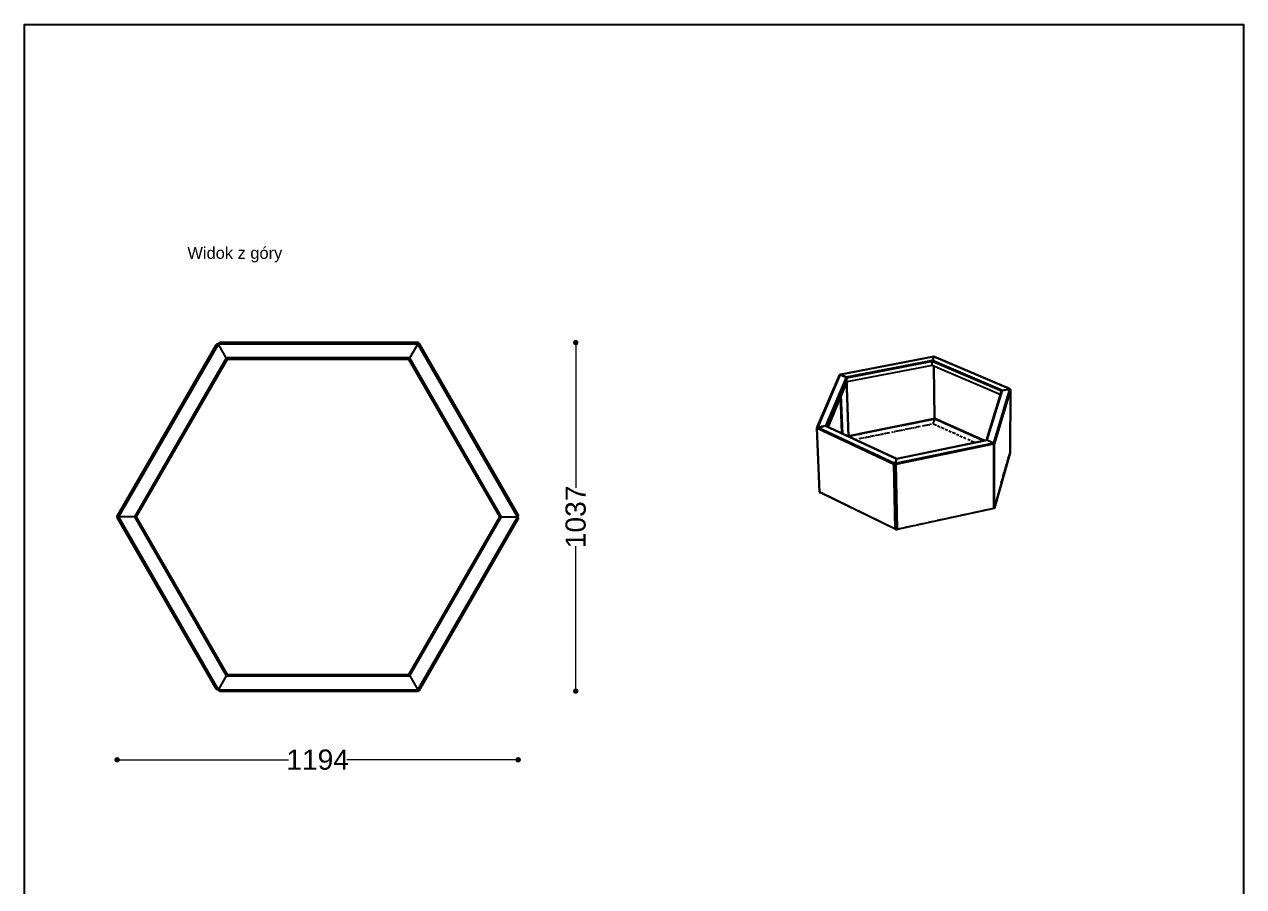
# Model space of a CAD drawing. Header units: millimetres. Extents: x 10366 to 13995, y 24552 to 29685.
# Drawn here: x 10366 to 13995, y 27119 to 29685 of the extents above; entities that cross this region are included whole.
import ezdxf

# ---------------------------------------------------------------- set-up
doc = ezdxf.new("R2010")
doc.units = ezdxf.units.MM
doc.header["$LTSCALE"] = 3
doc.layers.add('Default', color=7, linetype='Continuous')
doc.styles.get("Standard").update_dxf_attribs({"font": 'arial.ttf'})
doc.dimstyles.new('MATEUSZ', dxfattribs={"dimtxt": 35, "dimasz": 16, "dimexe": 0.18, "dimexo": 0.0625, "dimgap": 0.09, "dimtad": 0, "dimdec": 0, "dimdsep": 46, "dimtxsty": 'Standard', "dimblk": 'DOT', "dimcen": 0.09, "dimse1": 1, "dimse2": 1, "dimadec": 0, "dimazin": 0, "dimtfac": 1, "dimtdec": 0, "dimtofl": 0, "dimtmove": 0, "dimatfit": 3, "dimfxl": 1, "dimtolj": 1, "dimtzin": 0, "dimlwd": 9, "dimlwe": 9, "dimarcsym": 0})

# ---------------------------------------------------------------- blocks, each defined once
blk = doc.blocks.new('_Dot')
at = {"color": 0, "linetype": 'ByBlock', "lineweight": -2}
blk.add_line((-0.5, 0), (-1, 0), dxfattribs=at)
at = {"color": 0, "linetype": 'ByBlock', "const_width": 0.5}
blk.add_lwpolyline([(-0.25, 0, 1), (0.25, 0, 1)], format="xyb", close=True, dxfattribs=at)
blk = doc.blocks.new('*D24')
at = {"color": 0, "lineweight": 9, "transparency": 16777216}
for p, q in [((10658.2, 27496), (11152.3, 27496)), ((11819.9, 27496), (11325.8, 27496))]:
    blk.add_line(p, q, dxfattribs=at)
at = {"layer": 'Defpoints', "color": 0, "transparency": 16777216}
for p in [(10642.2, 28218.8), (11835.9, 28223.5), (11835.9, 27496)]:
    blk.add_point(p, dxfattribs=at)
at = {"color": 0, "lineweight": 9, "transparency": 16777216, "xscale": 16, "yscale": 16, "zscale": 16, "rotation": 180}
blk.add_blockref('_Dot', (10642.2, 27496), dxfattribs=at)
at = {"color": 0, "lineweight": 9, "transparency": 16777216, "xscale": 16, "yscale": 16, "zscale": 16}
blk.add_blockref('_Dot', (11835.9, 27496), dxfattribs=at)
at = {"color": 0, "transparency": 16777216, "insert": (11239, 27496), "char_height": 60, "attachment_point": 5}
blk.add_mtext('\\A1;1194', dxfattribs=at)
blk = doc.blocks.new('*D25')
at = {"color": 0, "lineweight": 9, "transparency": 16777216}
for p, q in [((12007.2, 28721.5), (12007.2, 28305.8)), ((12007.2, 27716.4), (12007.2, 28132.1))]:
    blk.add_line(p, q, dxfattribs=at)
at = {"layer": 'Defpoints', "color": 0, "transparency": 16777216}
for p in [(11537.2, 28737.5), (11538.4, 27700.4), (12007.2, 27700.4)]:
    blk.add_point(p, dxfattribs=at)
at = {"color": 0, "lineweight": 9, "transparency": 16777216, "xscale": 16, "yscale": 16, "zscale": 16}
for p, rotation in [((12007.2, 28737.5), 90), ((12007.2, 27700.4), 270)]:
    blk.add_blockref('_Dot', p, dxfattribs=dict(at, rotation=rotation))
at = {"color": 0, "transparency": 16777216, "insert": (12007.2, 28218.9), "char_height": 60, "attachment_point": 5, "rotation": 90}
blk.add_mtext('\\A1;1037', dxfattribs=at)

msp = doc.modelspace()

# ---------------------------------------------------------------- linework, layer by layer
msp.add_lwpolyline([(10366.2, 24552.5), (10366.2, 29684.6), (13995, 29684.6), (13995, 24552.5)], close=True)
at = {"layer": 'Default'}
for p, q in [((10642.7, 28220.9), (10937, 28730.7)), ((10937, 28730.7), (10642.9, 28221.2)), ((10943.2, 28732.3), (10646.7, 28218.8)), ((11537.2, 28733), (10944.2, 28733)), ((10967.2, 28691.9), (10944.8, 28730.8)), ((10967.2, 28692), (10944.8, 28730.7)), ((10948.7, 28737.5), (11537.2, 28737.5)), ((11537.2, 28737.5), (10948.7, 28737.5)), ((11513.5, 28692), (11537.2, 28733)), ((11513.5, 28692), (11537.2, 28733)), ((11833.6, 28219.4), (11537.2, 28733)), ((11541, 28735.3), (11835.3, 28225.6)), ((11835.3, 28225.6), (11541.1, 28735.1)), ((10967.2, 28691.9), (10694, 28218.8)), ((10969.8, 28687.4), (10699.2, 28218.8)), ((11513.5, 28692), (10967.2, 28692)), ((11510.9, 28687.5), (10969.8, 28687.5)), ((11781.4, 28218.8), (11510.9, 28687.5)), ((11786.6, 28218.8), (11513.5, 28692)), ((10937, 27706.9), (10642.8, 28216.6)), ((10642.8, 28216.6), (10937, 27706.9)), ((10694, 28218.8), (10646.7, 28218.8)), ((10646.7, 28218.8), (10943.2, 27705.3)), ((10694, 28218.8), (10646.7, 28218.8)), ((10694, 28218.8), (10967.2, 27745.7)), ((10699.2, 28218.8), (10969.8, 27750.2)), ((11510.9, 27750.2), (11781.4, 28218.8)), ((11513.5, 27745.7), (11786.6, 28218.8)), ((11537.2, 27704.7), (11833.6, 28218.2)), ((11835.3, 28212.1), (11541, 27702.5)), ((11541, 27702.5), (11835.3, 28212.1)), ((11781.4, 28220.8), (11781.4, 28218.8)), ((11781.4, 28218.8), (11781.4, 28216.8)), ((11786.6, 28218.8), (11831.5, 28218.8)), ((11786.6, 28218.8), (11831.4, 28218.8)), ((10967.2, 27745.7), (10944.7, 27706.9)), ((10967.2, 27745.7), (10944.8, 27706.9)), ((10967.2, 27745.7), (11513.5, 27745.7)), ((10969.8, 27750.2), (10968, 27751.2)), ((10969.8, 27750.2), (11510.9, 27750.2)), ((11513.5, 27745.7), (11537.2, 27704.7)), ((11513.5, 27745.7), (11537.2, 27704.7)), ((10944.2, 27704.7), (11537.2, 27704.7)), ((11537.3, 27700.2), (10948.7, 27700.2)), ((10948.7, 27700.2), (11537, 27700.2))]:
    msp.add_line(p, q, dxfattribs=at)
for points in [[(10943.2, 28732.3, 0), (10942.7, 28732.6, 0), (10942.2, 28732.8, 0), (10941.7, 28732.9, 0), (10941.2, 28732.9, 0), (10940.7, 28732.9, 0), (10940.2, 28732.9, 0), (10939.8, 28732.8, 0), (10939.4, 28732.7, 0), (10939, 28732.5, 0), (10938.6, 28732.3, 0), (10938.3, 28732.1, 0), (10937.7, 28731.6, 0), (10937.3, 28731.2, 0), (10937, 28730.7, 0)], [(10937, 28730.7, 0), (10937.3, 28731.2, 0), (10937.7, 28731.6, 0), (10938.1, 28731.9, 0), (10938.5, 28732.2, 0), (10939, 28732.5, 0), (10939.5, 28732.7, 0), (10940.1, 28732.9, 0), (10940.6, 28732.9, 0)], [(10944.8, 28730.8, 0), (10944.4, 28731.2, 0), (10944.1, 28731.6, 0), (10943.6, 28732, 0), (10943.2, 28732.3, 0)], [(10944.2, 28733, 0), (10944.2, 28733.5, 0), (10944.3, 28734, 0), (10944.5, 28734.5, 0), (10944.7, 28735, 0), (10944.9, 28735.4, 0), (10945.2, 28735.8, 0), (10945.5, 28736.1, 0), (10945.8, 28736.4, 0), (10946.1, 28736.7, 0), (10946.5, 28736.9, 0), (10946.8, 28737.1, 0), (10947.5, 28737.3, 0), (10948.1, 28737.4, 0), (10948.6, 28737.5, 0)], [(10944.8, 28730.7, 0), (10944.5, 28731.2, 0), (10944.3, 28731.8, 0), (10944.2, 28732.4, 0), (10944.2, 28733, 0)], [(10944.9, 28735.5, 0), (10945.3, 28735.9, 0), (10945.6, 28736.3, 0), (10946, 28736.6, 0), (10946.5, 28736.9, 0), (10947, 28737.1, 0), (10947.5, 28737.3, 0), (10948.1, 28737.4, 0), (10948.6, 28737.5, 0)], [(10944.9, 28735.5, 0), (10945.4, 28736, 0), (10945.9, 28736.5, 0)], [(10947.4, 28737.3, 0), (10948, 28737.4, 0), (10948.7, 28737.5, 0)], [(11539.4, 28736.9, 0), (11538.9, 28737.1, 0), (11538.3, 28737.3, 0), (11537.7, 28737.4, 0), (11537.2, 28737.5, 0)], [(11539.4, 28736.9, 0), (11538.9, 28737.1, 0), (11538.3, 28737.3, 0), (11537.7, 28737.4, 0), (11537.2, 28737.5, 0)], [(11537.2, 28733, 0), (11539.4, 28736.9, 0)], [(11537.2, 28733, 0), (11539.4, 28736.9, 0)], [(11539.4, 28736.9, 0), (11539.9, 28736.5, 0), (11540.3, 28736.1, 0), (11540.7, 28735.7, 0), (11541, 28735.3, 0)], [(11539.4, 28736.9, 0), (11539.8, 28736.6, 0), (11540.3, 28736.2, 0), (11540.6, 28735.8, 0), (11541, 28735.3, 0)], [(10969.8, 28687.5, 0), (10969.8, 28687.5, 0), (10969.8, 28687.5, 0), (10969.8, 28687.5, 0), (10969.8, 28687.5, 0), (10969.8, 28687.5, 0), (10969.8, 28687.5, 0), (10969.8, 28687.5, 0), (10969.8, 28687.5, 0), (10969.8, 28687.5, 0), (10969.8, 28687.5, 0), (10969.8, 28687.5, 0), (10969.8, 28687.5, 0), (10969.8, 28687.5, 0), (10969.7, 28687.5, 0), (10969.5, 28687.8, 0), (10967.2, 28692, 0)], [(10969.8, 28687.4, 0), (10969.8, 28687.4, 0), (10969.8, 28687.4, 0), (10969.8, 28687.4, 0), (10969.8, 28687.4, 0), (10969.8, 28687.4, 0), (10969.8, 28687.4, 0), (10969.8, 28687.4, 0), (10969.8, 28687.4, 0), (10969.8, 28687.4, 0), (10969.8, 28687.4, 0), (10969.8, 28687.4, 0), (10969.8, 28687.4, 0), (10969.8, 28687.4, 0), (10969.8, 28687.5, 0), (10969.6, 28687.8, 0), (10967.2, 28691.9, 0)], [(11510.9, 28687.5, 0), (11510.9, 28687.5, 0), (11510.9, 28687.5, 0), (11510.9, 28687.5, 0), (11510.9, 28687.5, 0), (11510.9, 28687.5, 0), (11510.9, 28687.5, 0), (11510.9, 28687.5, 0), (11510.9, 28687.5, 0), (11510.9, 28687.5, 0), (11510.9, 28687.5, 0), (11510.9, 28687.5, 0), (11510.9, 28687.5, 0), (11510.9, 28687.5, 0), (11510.9, 28687.5, 0), (11511.1, 28687.8, 0), (11513.5, 28692, 0)], [(11510.9, 28687.5, 0), (11510.9, 28687.5, 0), (11510.9, 28687.5, 0), (11510.9, 28687.5, 0), (11510.9, 28687.5, 0), (11510.9, 28687.5, 0), (11510.9, 28687.5, 0), (11510.9, 28687.5, 0), (11510.9, 28687.5, 0), (11510.9, 28687.5, 0), (11510.9, 28687.5, 0), (11510.9, 28687.5, 0), (11510.9, 28687.5, 0), (11510.9, 28687.5, 0), (11510.9, 28687.5, 0), (11511.1, 28687.8, 0), (11513.5, 28692, 0)], [(12794.8, 28643, 0), (13073.1, 28696.7, 0)], [(13072.8, 28696.3, 0), (12794.8, 28642.7, 0)], [(13068.6, 28684.5, 0), (12811.9, 28634.9, 0)], [(13068.1, 28681.3, 0), (12813.9, 28632.1, 0)], [(13068.3, 28669.7, 0), (12814.3, 28620.4, 0)], [(13067.8, 28694.1, 0), (13073.1, 28695.1, 0)], [(13067.8, 28694.1, 0), (13072.5, 28695, 0)], [(13068.1, 28681.3, 0), (13068.2, 28683.1, 0), (13068.4, 28683.9, 0), (13068.6, 28684.5, 0)], [(13068.1, 28681.3, 0), (13068.2, 28683.1, 0), (13068.4, 28683.9, 0), (13068.6, 28684.5, 0)], [(13068.3, 28669.7, 0), (13068.1, 28681.3, 0)], [(13274.6, 28592.8, 0), (13068.1, 28681.3, 0)], [(13068.3, 28669.7, 0), (13068.1, 28681.3, 0)], [(13068.6, 28683.7, 0), (13068.5, 28683.3, 0), (13068.4, 28682.9, 0), (13068.3, 28681.9, 0)], [(13274.6, 28581, 0), (13068.3, 28669.7, 0)], [(13068.6, 28684.5, 0), (13072.8, 28696.3, 0)], [(13068.6, 28684.5, 0), (13072.8, 28696.3, 0)], [(13072.9, 28695.5, 0), (13068.6, 28683.7, 0)], [(13277, 28595.2, 0), (13068.6, 28684.5, 0)], [(13299, 28599.8, 0), (13072.8, 28696.3, 0)], [(13075.1, 28511.4, 0), (13072.9, 28667.7, 0)], [(13073.1, 28696.7, 0), (13299.5, 28600.1, 0)], [(12725.1, 28484, 0), (12792.2, 28640.7, 0)], [(12726.1, 28483.6, 0), (12793.3, 28640.9, 0)], [(12794.5, 28642.4, 0), (12727.4, 28485.5, 0)], [(12811.9, 28634.9, 0), (12750.8, 28490.1, 0)], [(12813.9, 28632.1, 0), (12753.4, 28488.7, 0)], [(12794.5, 28642.4, 0), (12794.2, 28642.4, 0), (12793.9, 28642.4, 0), (12793.7, 28642.3, 0), (12793.4, 28642.2, 0), (12793.2, 28642.1, 0), (12793, 28641.9, 0), (12792.8, 28641.7, 0), (12792.5, 28641.3, 0), (12792.2, 28640.8, 0), (12792, 28640.3, 0), (12791.9, 28640, 0), (12791.9, 28639.6, 0)], [(12795.5, 28642.2, 0), (12795.2, 28642.3, 0), (12795, 28642.4, 0), (12794.5, 28642.4, 0)], [(12795.5, 28642.2, 0), (12795.3, 28642.3, 0), (12795.1, 28642.4, 0), (12795, 28642.6, 0), (12794.9, 28642.6, 0), (12794.8, 28642.7, 0)], [(12796.4, 28642.3, 0), (12795.9, 28642.1, 0), (12795.6, 28642, 0), (12795.4, 28641.9, 0), (12795.2, 28641.8, 0), (12795.1, 28641.7, 0), (12794.9, 28641.5, 0), (12794.9, 28641.5, 0), (12794.9, 28641.4, 0), (12794.8, 28641.3, 0), (12794.8, 28641.2, 0), (12794.8, 28641.2, 0), (12794.8, 28641.1, 0), (12794.8, 28641, 0), (12794.8, 28640.9, 0), (12794.9, 28640.9, 0), (12794.9, 28640.8, 0), (12795, 28640.7, 0), (12795, 28640.6, 0), (12795.2, 28640.5, 0), (12795.3, 28640.4, 0), (12795.5, 28640.3, 0)], [(12795.5, 28641.4, 0), (12795.3, 28641.5, 0), (12795.1, 28641.6, 0), (12795, 28641.7, 0), (12794.9, 28641.8, 0), (12794.9, 28641.8, 0)], [(12795.5, 28641.4, 0), (12795.5, 28642.2, 0)], [(12811.9, 28634.9, 0), (12795.5, 28642.2, 0)], [(12811.9, 28634.9, 0), (12795.5, 28642.2, 0)], [(12795.5, 28641.4, 0), (12799.2, 28639.7, 0)], [(12796.5, 28641.8, 0), (12800.1, 28642.5, 0)], [(12800.1, 28639.3, 0), (12804.8, 28637.2, 0)], [(12808.1, 28635.7, 0), (12811.9, 28634, 0)], [(12813.9, 28632.1, 0), (12813.8, 28632.3, 0), (12813.8, 28632.5, 0), (12813.7, 28633, 0), (12813.5, 28633.4, 0), (12813.2, 28633.8, 0), (12812.9, 28634.2, 0), (12812.6, 28634.5, 0), (12812.2, 28634.7, 0), (12811.9, 28634.9, 0)], [(12813.9, 28632.1, 0), (12813.9, 28632.3, 0), (12813.8, 28632.5, 0), (12813.7, 28633, 0), (12813.5, 28633.4, 0), (12813.2, 28633.8, 0), (12812.9, 28634.2, 0), (12812.6, 28634.5, 0), (12812.2, 28634.7, 0), (12811.9, 28634.9, 0)], [(12819.1, 28458.4, 0), (12813.2, 28631.7, 0)], [(12813.9, 28632.1, 0), (12814.5, 28632.5, 0)], [(12814.3, 28620.4, 0), (12813.9, 28632.1, 0)], [(12819.8, 28458.1, 0), (12813.9, 28632.1, 0)], [(12814.3, 28620.4, 0), (12813.9, 28632.1, 0)], [(12819.8, 28458.1, 0), (12813.9, 28632.1, 0)], [(12820.5, 28457.8, 0), (12814.5, 28632.5, 0)], [(13076.3, 28511.3, 0), (13074.1, 28667.2, 0)], [(12814.3, 28620.4, 0), (12758.1, 28486.7, 0)], [(13232, 28447.6, 0), (13277, 28595.2, 0)], [(13251.1, 28439.1, 0), (13299.2, 28599.5, 0)], [(13300.1, 28596.3, 0), (13252.4, 28437, 0)], [(13301.1, 28596.2, 0), (13253.4, 28436.9, 0)], [(13253.4, 28436.9, 0), (13301.1, 28596.2, 0)], [(13274.6, 28592.8, 0), (13274.6, 28593, 0), (13274.7, 28593.2, 0), (13274.7, 28593.5, 0), (13274.8, 28593.7, 0), (13274.9, 28593.9, 0), (13275.1, 28594, 0), (13275.4, 28594.4, 0), (13275.8, 28594.7, 0), (13276.2, 28594.9, 0), (13276.6, 28595.1, 0), (13277, 28595.2, 0)], [(13274.6, 28592.8, 0), (13274.6, 28593, 0), (13274.7, 28593.2, 0), (13274.7, 28593.5, 0), (13274.8, 28593.7, 0), (13274.9, 28593.9, 0), (13275.1, 28594, 0), (13275.4, 28594.4, 0), (13275.8, 28594.7, 0), (13276.2, 28594.9, 0), (13276.6, 28595.1, 0), (13277, 28595.2, 0)], [(13277, 28595.2, 0), (13298.1, 28599.4, 0)], [(13277, 28595.2, 0), (13298, 28599.4, 0)], [(13283.3, 28595.6, 0), (13277, 28594.4, 0)], [(13289.1, 28596.8, 0), (13284.4, 28595.9, 0)], [(13298.1, 28598.6, 0), (13290.2, 28597, 0)], [(13293.7, 28601, 0), (13297.5, 28599.3, 0)], [(13293.7, 28601, 0), (13298, 28599.1, 0)], [(13298, 28599.4, 0), (13298.6, 28599.5, 0), (13299.2, 28599.5, 0)], [(13301.1, 28596.2, 0), (13301.1, 28596.3, 0), (13301.1, 28596.4, 0), (13301.1, 28596.4, 0), (13301.1, 28596.5, 0), (13301.1, 28596.6, 0), (13301, 28596.7, 0), (13301, 28596.7, 0), (13301, 28596.8, 0), (13300.9, 28596.9, 0), (13300.8, 28597, 0), (13300.6, 28597.2, 0), (13300.4, 28597.3, 0), (13300.2, 28597.4, 0), (13299.6, 28597.5, 0), (13299, 28597.6, 0), (13298.5, 28597.6, 0), (13298, 28597.5, 0)], [(13298.1, 28599.4, 0), (13298.6, 28599.6, 0), (13298.8, 28599.7, 0), (13299, 28599.8, 0)], [(13298.1, 28599.4, 0), (13298.1, 28598.6, 0)], [(13298.1, 28598.6, 0), (13298.6, 28598.7, 0), (13298.8, 28598.8, 0), (13299, 28598.9, 0)], [(13299.2, 28599.5, 0), (13299.5, 28599.4, 0), (13299.7, 28599.4, 0), (13300, 28599.2, 0), (13300.2, 28599.1, 0), (13300.4, 28598.9, 0), (13300.5, 28598.7, 0), (13300.7, 28598.5, 0), (13300.8, 28598.2, 0), (13301, 28597.7, 0), (13301.1, 28597.2, 0), (13301.1, 28596.7, 0), (13301.1, 28596.2, 0)], [(13301.1, 28596.2, 0), (13300.1, 28596.3, 0)], [(13301.1, 28596.4, 0), (13300.5, 28409.7, 0)], [(13300.5, 28409.6, 0), (13301.1, 28596.2, 0)], [(13301.1, 28596.7, 0), (13301.1, 28596.4, 0)], [(12798.9, 28467.8, 0), (12794.9, 28580.4, 0)], [(12801, 28466.8, 0), (12796.9, 28582.7, 0)], [(12801.7, 28466.5, 0), (12797.6, 28580.8, 0)], [(13230, 28447, 0), (13274.7, 28593.3, 0)], [(13230.9, 28446.4, 0), (13275.7, 28593.3, 0)], [(13274.6, 28587.2, 0), (13274.6, 28592.8, 0)], [(13274.6, 28587.2, 0), (13274.6, 28592.8, 0)], [(13274.6, 28587.2, 0), (13274.6, 28592.8, 0)], [(12750.8, 28490.1, 0), (12727.4, 28485.5, 0)], [(12750.8, 28490.1, 0), (12727.4, 28485.5, 0)], [(12727.4, 28484.6, 0), (12735.4, 28486.2, 0)], [(12736.7, 28486.5, 0), (12741.2, 28487.3, 0)], [(12742.5, 28487.6, 0), (12746.9, 28488.5, 0)], [(12753.4, 28488.7, 0), (12753.4, 28488.9, 0), (12753.3, 28489.1, 0), (12753.3, 28489.3, 0), (12753.2, 28489.5, 0), (12753, 28489.6, 0), (12752.9, 28489.8, 0), (12752.7, 28489.9, 0), (12752.5, 28490, 0), (12752.3, 28490.1, 0), (12752.1, 28490.1, 0), (12751.7, 28490.2, 0), (12751.2, 28490.2, 0), (12750.8, 28490.1, 0)], [(12753.4, 28488.7, 0), (12753.4, 28488.9, 0), (12753.3, 28489.1, 0), (12753.3, 28489.3, 0), (12753.2, 28489.5, 0), (12753, 28489.6, 0), (12752.9, 28489.8, 0), (12752.7, 28489.9, 0), (12752.5, 28490, 0), (12752.3, 28490.1, 0), (12752.1, 28490.1, 0), (12751.7, 28490.2, 0), (12751.2, 28490.2, 0), (12750.8, 28490.1, 0)], [(12750.8, 28490.1, 0), (12962.2, 28391.9, 0)], [(12752.5, 28490, 0), (12962.5, 28392.4, 0)], [(13075.7, 28511.5, 0), (12817.1, 28459.3, 0)], [(12817.1, 28459.3, 0), (13075.1, 28511.4, 0)], [(13075.5, 28510.6, 0), (12818.4, 28458.7, 0)], [(12975.3, 28489.6, 0), (12862.2, 28466.7, 0)], [(12981.1, 28490.7, 0), (12976.4, 28489.8, 0)], [(12986.9, 28491.9, 0), (12982.2, 28491, 0)], [(13075.5, 28509.8, 0), (12988, 28492.1, 0)], [(13017, 28485.4, 0), (13021.4, 28486.3, 0)], [(13022.8, 28486.6, 0), (13027.2, 28487.5, 0)], [(13028.5, 28487.7, 0), (13033, 28488.6, 0)], [(13039, 28489.8, 0), (13043.4, 28490.7, 0)], [(13044.7, 28491, 0), (13049.2, 28491.9, 0)], [(13050.5, 28492.2, 0), (13054.9, 28493.1, 0)], [(13056.3, 28493.3, 0), (13060.7, 28494.2, 0)], [(13062, 28494.5, 0), (13066.4, 28495.4, 0)], [(13070.8, 28496.3, 0), (13075.5, 28509.8, 0)], [(13070.8, 28496.3, 0), (13075.5, 28509.8, 0)], [(13070.8, 28496.3, 0), (13070.8, 28495.5, 0)], [(13070.8, 28496.3, 0), (13080.5, 28491.9, 0)], [(13070.8, 28496.3, 0), (13070.8, 28495.5, 0)], [(13075.1, 28511.4, 0), (13075.4, 28511.4, 0), (13075.7, 28511.4, 0), (13076, 28511.4, 0), (13076.2, 28511.3, 0), (13076.3, 28511.3, 0)], [(13075.5, 28509.8, 0), (13075.6, 28510.1, 0), (13075.7, 28510.6, 0), (13075.7, 28511.5, 0)], [(13075.5, 28509.8, 0), (13075.6, 28510.1, 0), (13075.7, 28510.6, 0), (13075.7, 28511.5, 0)], [(13221.5, 28445.4, 0), (13075.5, 28510.6, 0)], [(13220.2, 28445.2, 0), (13075.5, 28509.8, 0)], [(13223.1, 28445.8, 0), (13075.7, 28511.5, 0)], [(13076.3, 28511.3, 0), (13223.1, 28445.8, 0)], [(13083.8, 28490.4, 0), (13090.9, 28487.3, 0)], [(13299.8, 28493.9, 0), (13299.6, 28409.7, 0)], [(12725.2, 28483.8, 0), (12725.2, 28483.7, 0), (12725.1, 28483.6, 0), (12725.1, 28483.5, 0), (12725.1, 28483.4, 0), (12725.1, 28483.3, 0), (12725.1, 28483.3, 0), (12725.2, 28483.2, 0), (12725.2, 28483.1, 0), (12725.2, 28483, 0), (12725.3, 28482.9, 0), (12725.4, 28482.9, 0), (12725.5, 28482.7, 0), (12725.7, 28482.6, 0), (12725.8, 28482.5, 0)], [(12732.9, 28293.3, 0), (12725.1, 28483.4, 0)], [(12727.4, 28485.5, 0), (12727, 28485.4, 0), (12726.7, 28485.3, 0), (12726.4, 28485.1, 0), (12726.1, 28485, 0), (12725.8, 28484.8, 0), (12725.6, 28484.5, 0), (12725.4, 28484.3, 0), (12725.2, 28484, 0)], [(12727.4, 28485.5, 0), (12727, 28485.4, 0), (12726.7, 28485.3, 0), (12726.4, 28485.1, 0), (12726.1, 28485, 0), (12725.8, 28484.8, 0), (12725.6, 28484.5, 0), (12725.4, 28484.3, 0), (12725.2, 28484, 0)], [(12725.2, 28484, 0), (12725.4, 28483.3, 0), (12725.8, 28482.5, 0)], [(12725.2, 28483.1, 0), (12725.3, 28483, 0), (12725.3, 28482.9, 0), (12725.5, 28482.8, 0), (12725.6, 28482.7, 0), (12725.8, 28482.5, 0)], [(12953.6, 28376.2, 0), (12725.8, 28482.5, 0)], [(12733.7, 28292.4, 0), (12725.8, 28482.5, 0)], [(12725.8, 28482.5, 0), (12953.6, 28376.2, 0)], [(12726, 28483.2, 0), (12726, 28483.3, 0), (12726, 28483.5, 0), (12726.1, 28483.6, 0), (12726.1, 28483.7, 0), (12726.2, 28483.8, 0), (12726.3, 28483.9, 0), (12726.3, 28484, 0), (12726.5, 28484.2, 0), (12726.8, 28484.4, 0), (12727, 28484.5, 0), (12727.2, 28484.5, 0), (12727.4, 28484.6, 0)], [(12954.3, 28376.6, 0), (12726.6, 28483, 0)], [(12727.4, 28485.5, 0), (12956.9, 28378.4, 0)], [(12849.6, 28464.2, 0), (12819.6, 28458.1, 0)], [(12840.5, 28449.7, 0), (12845, 28450.6, 0)], [(12855.4, 28465.4, 0), (12850.7, 28464.4, 0)], [(12850.9, 28451.8, 0), (12855.4, 28452.7, 0)], [(12861.1, 28466.5, 0), (12856.5, 28465.6, 0)], [(12856.7, 28452.9, 0), (12861.1, 28453.8, 0)], [(12862.5, 28454.1, 0), (12866.9, 28455, 0)], [(12868.2, 28455.3, 0), (12872.7, 28456.2, 0)], [(12874, 28456.4, 0), (12878.4, 28457.3, 0)], [(12879.8, 28457.6, 0), (12884.2, 28458.5, 0)], [(12885.5, 28458.8, 0), (12890, 28459.7, 0)], [(12891.3, 28459.9, 0), (12895.7, 28460.8, 0)], [(12897.1, 28461.1, 0), (12901.5, 28462, 0)], [(12902.8, 28462.3, 0), (12907.3, 28463.2, 0)], [(12908.6, 28463.4, 0), (12913, 28464.3, 0)], [(12914.4, 28464.6, 0), (12918.8, 28465.5, 0)], [(12920.1, 28465.8, 0), (12924.5, 28466.7, 0)], [(12925.9, 28466.9, 0), (12930.3, 28467.8, 0)], [(12931.6, 28468.1, 0), (12936.1, 28469, 0)], [(12937.4, 28469.3, 0), (12941.8, 28470.2, 0)], [(12947.8, 28471.4, 0), (12952.3, 28472.3, 0)], [(12953.6, 28472.6, 0), (12958, 28473.4, 0)], [(12959.4, 28473.7, 0), (12963.8, 28474.6, 0)], [(12965.1, 28474.9, 0), (12969.6, 28475.8, 0)], [(12970.9, 28476.1, 0), (12975.3, 28476.9, 0)], [(12976.7, 28477.2, 0), (12981.1, 28478.1, 0)], [(12982.4, 28478.4, 0), (12986.9, 28479.3, 0)], [(12988.2, 28479.6, 0), (12992.6, 28480.5, 0)], [(12993.9, 28480.7, 0), (12998.4, 28481.6, 0)], [(12999.7, 28481.9, 0), (13004.1, 28482.8, 0)], [(13005.5, 28483.1, 0), (13009.9, 28484, 0)], [(13011.2, 28484.2, 0), (13015.7, 28485.1, 0)], [(13094.2, 28485.8, 0), (13103.6, 28481.6, 0)], [(13106.9, 28480.1, 0), (13114, 28476.9, 0)], [(13117.3, 28475.4, 0), (13124.4, 28472.3, 0)], [(13127.7, 28470.8, 0), (13137.1, 28466.6, 0)], [(13140.4, 28465.1, 0), (13147.4, 28461.9, 0)], [(13150.8, 28460.5, 0), (13157.8, 28457.3, 0)], [(13161.1, 28455.8, 0), (13168.2, 28452.6, 0)], [(13173.8, 28450.1, 0), (13180.9, 28446.9, 0)], [(12957.5, 28378.3, 0), (13251.1, 28439.1, 0)], [(13252, 28435.9, 0), (12960.6, 28375.6, 0)], [(12960.6, 28375.6, 0), (13251.9, 28435.9, 0)], [(12962.2, 28391.9, 0), (13232, 28447.6, 0)], [(12962.5, 28392.4, 0), (13230.9, 28447.8, 0)], [(13147.2, 28414.8, 0), (13131.2, 28411.5, 0)], [(13151.8, 28415.8, 0), (13147.4, 28414.9, 0)], [(13157.6, 28417, 0), (13153.1, 28416.1, 0)], [(13163.3, 28418.2, 0), (13158.9, 28417.3, 0)], [(13180.6, 28421.8, 0), (13164.7, 28418.5, 0)], [(13185.3, 28422.7, 0), (13180.8, 28421.8, 0)], [(13184.2, 28445.5, 0), (13191.3, 28442.3, 0)], [(13191, 28423.9, 0), (13186.6, 28423, 0)], [(13192.2, 28441.9, 0), (13196, 28440.2, 0)], [(13196.8, 28425.1, 0), (13192.4, 28424.2, 0)], [(13212.9, 28428.5, 0), (13198.1, 28425.4, 0)], [(13218.7, 28429.6, 0), (13214.3, 28428.7, 0)], [(13224.2, 28446, 0), (13220, 28447.8, 0)], [(13224.5, 28430.8, 0), (13220, 28429.9, 0)], [(13230.2, 28432, 0), (13225.8, 28431.1, 0)], [(13241.7, 28434.4, 0), (13231.6, 28432.3, 0)], [(13232, 28447.6, 0), (13251.1, 28439.1, 0)], [(13232, 28447.6, 0), (13251.1, 28439.1, 0)], [(13240.6, 28442.9, 0), (13232, 28446.7, 0)], [(13246.4, 28435.4, 0), (13242, 28434.5, 0)], [(13251.1, 28438.2, 0), (13244.4, 28441.2, 0)], [(13251.5, 28436.4, 0), (13247.7, 28435.7, 0)], [(13251.1, 28439.1, 0), (13251.4, 28439, 0), (13251.7, 28438.8, 0), (13252.2, 28438.4, 0), (13252.6, 28437.9, 0), (13252.8, 28437.6, 0), (13252.9, 28437.3, 0)], [(13251.1, 28439.1, 0), (13251.4, 28439, 0), (13251.7, 28438.8, 0), (13252.2, 28438.4, 0), (13252.6, 28437.9, 0), (13252.8, 28437.6, 0), (13252.9, 28437.3, 0)], [(13252.3, 28436.6, 0), (13252.3, 28436.7, 0), (13252.3, 28436.9, 0), (13252.2, 28437, 0), (13252.1, 28437.2, 0), (13252, 28437.5, 0), (13251.8, 28437.7, 0), (13251.6, 28437.9, 0), (13251.4, 28438, 0), (13251.3, 28438.1, 0), (13251.1, 28438.2, 0)], [(13251.9, 28435.9, 0), (13252.4, 28436.1, 0), (13252.7, 28436.2, 0), (13252.9, 28436.3, 0), (13253.1, 28436.4, 0), (13253.3, 28436.6, 0), (13253.3, 28436.7, 0), (13253.4, 28436.8, 0), (13253.4, 28436.8, 0), (13253.4, 28436.9, 0)], [(13252, 28244.4, 0), (13251.9, 28435.9, 0)], [(13252.9, 28437.3, 0), (13252.5, 28436.6, 0), (13252.3, 28436.3, 0), (13252.1, 28436.1, 0), (13252.1, 28436, 0), (13252, 28436, 0), (13252, 28436, 0), (13252, 28436, 0), (13252, 28435.9, 0)], [(13252.9, 28436.3, 0), (13252.8, 28436.2, 0), (13252.5, 28436.1, 0), (13252, 28435.9, 0)], [(13252.9, 28437.3, 0), (13253.1, 28437.2, 0), (13253.3, 28437.1, 0), (13253.4, 28437, 0), (13253.4, 28437, 0), (13253.4, 28436.9, 0), (13253.4, 28436.9, 0)], [(13253.6, 28245.5, 0), (13253.4, 28436.9, 0)], [(12956.9, 28378.4, 0), (12955.1, 28377.2, 0), (12954.3, 28376.6, 0), (12953.9, 28376.4, 0), (12953.8, 28376.3, 0), (12953.7, 28376.2, 0), (12953.7, 28376.2, 0), (12953.7, 28376.2, 0), (12953.7, 28376.2, 0), (12953.7, 28376.2, 0), (12953.7, 28376.2, 0), (12953.7, 28376.2, 0), (12953.6, 28376.2, 0), (12953.6, 28376.2, 0), (12953.6, 28376.2, 0), (12953.6, 28376.2, 0)], [(12955.8, 28376, 0), (12955.8, 28376.1, 0), (12955.8, 28376.2, 0), (12955.9, 28376.3, 0), (12955.9, 28376.4, 0), (12956.1, 28376.6, 0), (12956.2, 28376.8, 0), (12956.6, 28377.2, 0), (12957, 28377.5, 0)], [(12957.5, 28379, 0), (12957.5, 28378.9, 0), (12957.4, 28378.8, 0), (12957.4, 28378.7, 0), (12957.2, 28378.6, 0), (12957.1, 28378.5, 0), (12956.9, 28378.4, 0)], [(12957.5, 28379, 0), (12957.4, 28378.9, 0), (12957.4, 28378.8, 0), (12957.4, 28378.7, 0), (12957.4, 28378.7, 0), (12957.4, 28378.6, 0), (12957.5, 28378.5, 0), (12957.5, 28378.4, 0), (12957.5, 28378.3, 0)], [(12962.2, 28391.9, 0), (12957.5, 28379, 0)], [(12962.2, 28391.9, 0), (12957.5, 28379, 0)], [(12957.5, 28378.1, 0), (12962.2, 28391, 0)], [(12957.5, 28378.3, 0), (12957.8, 28378, 0), (12958.5, 28377.2, 0), (12960.6, 28375.6, 0)], [(12958.4, 28375.7, 0), (12958.4, 28375.8, 0), (12958.4, 28376, 0), (12958.3, 28376.2, 0), (12958.2, 28376.4, 0), (12957.9, 28376.9, 0), (12957.6, 28377.4, 0)], [(12968.4, 28377.8, 0), (12964, 28376.9, 0)], [(12985.7, 28381.4, 0), (12969.7, 28378.1, 0)], [(12990.3, 28382.3, 0), (12985.9, 28381.4, 0)], [(12996.1, 28383.5, 0), (12991.7, 28382.6, 0)], [(13001.8, 28384.7, 0), (12997.4, 28383.8, 0)], [(13019.1, 28388.3, 0), (13003.2, 28385, 0)], [(13023.8, 28389.3, 0), (13019.3, 28388.4, 0)], [(13029.5, 28390.5, 0), (13025.1, 28389.5, 0)], [(13035.3, 28391.7, 0), (13030.9, 28390.7, 0)], [(13051.5, 28395, 0), (13036.6, 28391.9, 0)], [(13057.2, 28396.2, 0), (13052.8, 28395.3, 0)], [(13063, 28397.4, 0), (13058.6, 28396.5, 0)], [(13068.7, 28398.6, 0), (13064.3, 28397.7, 0)], [(13080.3, 28401, 0), (13070.1, 28398.9, 0)], [(13084.9, 28401.9, 0), (13080.5, 28401, 0)], [(13090.7, 28403.1, 0), (13086.2, 28402.2, 0)], [(13096.4, 28404.3, 0), (13092, 28403.4, 0)], [(13102.2, 28405.5, 0), (13097.8, 28404.6, 0)], [(13113.7, 28407.9, 0), (13103.5, 28405.8, 0)], [(13118.4, 28408.9, 0), (13113.9, 28407.9, 0)], [(13124.1, 28410.1, 0), (13119.7, 28409.1, 0)], [(13129.9, 28411.2, 0), (13125.5, 28410.3, 0)], [(13300.5, 28409.4, 0), (13253.4, 28244.7, 0)], [(13253.6, 28245.5, 0), (13300.5, 28409.6, 0)], [(13253.6, 28245.5, 0), (13300.5, 28409.6, 0)], [(13290, 28376.3, 0), (13291.9, 28383, 0)], [(13292.3, 28384.4, 0), (13294.2, 28391.1, 0)], [(13294.6, 28392.4, 0), (13296.5, 28399.1, 0)], [(13296.9, 28400.5, 0), (13299.8, 28410.6, 0)], [(13300.5, 28409.6, 0), (13300.5, 28409.6, 0), (13300.5, 28409.7, 0), (13300.5, 28409.8, 0), (13300.5, 28409.9, 0), (13300.5, 28409.9, 0), (13300.5, 28410, 0), (13300.4, 28410.1, 0), (13300.4, 28410.2, 0), (13300.3, 28410.3, 0), (13300.2, 28410.4, 0), (13300, 28410.5, 0), (13299.8, 28410.6, 0), (13299.6, 28410.7, 0), (13299.4, 28410.8, 0), (13298.8, 28410.9, 0), (13298.2, 28411, 0), (13297.9, 28410.9, 0), (13297.5, 28410.9, 0)], [(13300.5, 28409.5, 0), (13300.5, 28409.5, 0), (13300.5, 28409.5, 0), (13300.5, 28409.5, 0), (13300.5, 28409.5, 0), (13300.5, 28409.5, 0), (13300.5, 28409.5, 0), (13300.5, 28409.5, 0), (13300.5, 28409.5, 0), (13300.5, 28409.5, 0), (13300.5, 28409.5, 0), (13300.5, 28409.5, 0), (13300.5, 28409.5, 0), (13300.5, 28409.5, 0), (13300.5, 28409.5, 0), (13300.5, 28409.5, 0), (13300.5, 28409.5, 0), (13300.5, 28409.5, 0), (13300.5, 28409.5, 0), (13300.5, 28409.5, 0), (13300.5, 28409.5, 0), (13300.5, 28409.5, 0), (13300.5, 28409.5, 0), (13300.5, 28409.5, 0), (13300.5, 28409.5, 0), (13300.5, 28409.5, 0), (13300.5, 28409.5, 0), (13300.5, 28409.5, 0), (13300.5, 28409.5, 0), (13300.5, 28409.4, 0), (13300.5, 28409.4, 0), (13300.5, 28409.4, 0), (13300.5, 28409.4, 0), (13300.5, 28409.4, 0), (13300.5, 28409.4, 0), (13300.5, 28409.3, 0), (13300.5, 28409.3, 0), (13300.4, 28409.3, 0), (13300.4, 28409.2, 0), (13300.2, 28409.2, 0), (13300.1, 28409.1, 0), (13299.7, 28409.1, 0), (13298.7, 28409.1, 0)], [(13300.5, 28409.7, 0), (13300.5, 28409.5, 0)], [(12953.6, 28376.2, 0), (12953.9, 28376.1, 0), (12954.1, 28376, 0), (12954.7, 28375.9, 0), (12955.4, 28375.9, 0), (12956, 28376, 0), (12956.5, 28376.1, 0), (12956.8, 28376.3, 0), (12957, 28376.4, 0), (12957.2, 28376.5, 0), (12957.3, 28376.7, 0), (12957.5, 28376.8, 0), (12957.5, 28376.9, 0), (12957.5, 28377, 0)], [(12955.8, 28376, 0), (12955.3, 28375.9, 0), (12954.7, 28375.9, 0), (12954.1, 28376, 0), (12953.9, 28376.1, 0), (12953.6, 28376.2, 0)], [(12958.2, 28183, 0), (12953.6, 28376.2, 0)], [(12957.5, 28377, 0), (12957.5, 28376.9, 0), (12957.5, 28376.8, 0), (12957.5, 28376.8, 0), (12957.5, 28376.7, 0), (12957.5, 28376.6, 0), (12957.5, 28376.5, 0), (12957.5, 28376.4, 0), (12957.6, 28376.3, 0), (12957.7, 28376.3, 0), (12957.7, 28376.2, 0), (12957.9, 28376, 0), (12958.1, 28375.9, 0), (12958.3, 28375.8, 0), (12958.5, 28375.7, 0), (12958.8, 28375.6, 0), (12959.4, 28375.5, 0), (12960, 28375.5, 0), (12960.6, 28375.6, 0)], [(12958.4, 28338.1, 0), (12957.5, 28376.7, 0)], [(12960.6, 28375.6, 0), (12960, 28375.5, 0), (12959.5, 28375.5, 0), (12958.9, 28375.6, 0), (12958.4, 28375.7, 0)], [(12958.7, 28370.5, 0), (12958.5, 28376.8, 0)], [(12959.8, 28322, 0), (12958.9, 28358.9, 0)], [(12959.6, 28332.4, 0), (12959.1, 28354.3, 0)], [(12965.1, 28182.3, 0), (12960.6, 28375.6, 0)], [(13278.4, 28335.9, 0), (13280.3, 28342.6, 0)], [(13280.7, 28344, 0), (13282.7, 28350.7, 0)], [(13283.1, 28352.1, 0), (13285, 28358.8, 0)], [(13285.4, 28360.1, 0), (13287.3, 28366.9, 0)], [(13287.7, 28368.2, 0), (13289.6, 28374.9, 0)], [(12959.5, 28288.5, 0), (12958.7, 28325.5, 0)], [(12961, 28272.4, 0), (12960.1, 28309.3, 0)], [(12960.7, 28283.9, 0), (12960.2, 28305.8, 0)], [(13273.8, 28319.8, 0), (13275.7, 28326.5, 0)], [(13276.1, 28327.9, 0), (13278, 28334.6, 0)], [(12733.1, 28292, 0), (12733.3, 28292.2, 0), (12733.5, 28292.3, 0), (12733.6, 28292.4, 0), (12733.6, 28292.4, 0), (12733.6, 28292.4, 0), (12733.6, 28292.4, 0), (12733.6, 28292.4, 0), (12733.7, 28292.4, 0), (12733.7, 28292.4, 0), (12733.7, 28292.4, 0), (12733.7, 28292.4, 0), (12733.7, 28292.4, 0), (12733.7, 28292.4, 0), (12733.7, 28292.4, 0), (12733.7, 28292.4, 0)], [(12733.1, 28292, 0), (12733.2, 28291.9, 0), (12733.4, 28291.8, 0), (12733.6, 28291.6, 0), (12733.9, 28291.6, 0), (12734.2, 28291.5, 0), (12734.5, 28291.5, 0), (12734.8, 28291.5, 0), (12735.3, 28291.5, 0)], [(12733.1, 28292, 0), (12733.2, 28291.9, 0), (12733.4, 28291.8, 0), (12733.6, 28291.6, 0), (12733.9, 28291.6, 0), (12734.2, 28291.5, 0), (12734.5, 28291.5, 0), (12734.8, 28291.5, 0), (12735.3, 28291.5, 0)], [(12960, 28181.3, 0), (12733.5, 28291.7, 0)], [(12733.7, 28292.4, 0), (12958.2, 28183, 0)], [(12733.7, 28292.4, 0), (12958.2, 28183, 0)], [(12733.8, 28293.2, 0), (12960.4, 28182.7, 0)], [(12960.7, 28240.1, 0), (12959.8, 28277, 0)], [(12962.1, 28224, 0), (12961.2, 28260.8, 0)], [(12961.9, 28234.3, 0), (12961.4, 28256.2, 0)], [(13252.5, 28243.6, 0), (12963, 28180.9, 0)], [(12965.1, 28182.3, 0), (13252.2, 28244.5, 0)], [(12965.1, 28182.3, 0), (13252, 28244.4, 0)], [(13179.6, 28229.4, 0), (13194.7, 28232.6, 0)], [(13195.8, 28232.9, 0), (13210.8, 28236.1, 0)], [(13211.9, 28236.4, 0), (13221.2, 28238.4, 0)], [(13222.3, 28238.6, 0), (13237.4, 28241.9, 0)], [(13238.5, 28242.1, 0), (13252.4, 28245.1, 0)], [(13253.1, 28243.9, 0), (13253, 28243.8, 0), (13252.9, 28243.7, 0), (13252.8, 28243.7, 0), (13252.7, 28243.6, 0), (13252.6, 28243.6, 0), (13252.5, 28243.6, 0), (13252.4, 28243.5, 0), (13252.2, 28243.5, 0), (13251.9, 28243.6, 0), (13251.7, 28243.6, 0), (13251.3, 28243.8, 0)], [(13252, 28244.4, 0), (13252.3, 28244.5, 0), (13252.6, 28244.6, 0), (13252.8, 28244.7, 0), (13253, 28244.8, 0), (13253.2, 28245, 0), (13253.4, 28245.1, 0), (13253.4, 28245.2, 0), (13253.5, 28245.3, 0), (13253.5, 28245.4, 0), (13253.6, 28245.5, 0)], [(13252.2, 28244.5, 0), (13252.7, 28244.6, 0), (13252.9, 28244.7, 0), (13253.1, 28244.8, 0)], [(13252.4, 28245.1, 0), (13253.9, 28250.3, 0)], [(13253.6, 28245.5, 0), (13253.5, 28245.4, 0), (13253.5, 28245.3, 0), (13253.4, 28245.2, 0), (13253.4, 28245.1, 0), (13253.2, 28245, 0), (13253.1, 28244.8, 0)], [(13253.1, 28244.8, 0), (13253.1, 28243.9, 0)], [(13253.1, 28244.8, 0), (13253.1, 28243.9, 0)], [(10642.2, 28218.8, 0), (10642.2, 28219.4, 0), (10642.3, 28220, 0), (10642.5, 28220.5, 0), (10642.7, 28220.9, 0)], [(10642.2, 28218.8, 0), (10642.2, 28219.3, 0), (10642.3, 28219.9, 0), (10642.5, 28220.4, 0), (10642.7, 28220.9, 0)], [(10642.2, 28218.8, 0), (10642.2, 28218.2, 0), (10642.3, 28217.6, 0), (10642.5, 28217.1, 0), (10642.8, 28216.6, 0)], [(10646.7, 28218.8, 0), (10642.2, 28218.8, 0)], [(10642.2, 28218.8, 0), (10642.2, 28218.2, 0), (10642.3, 28217.7, 0), (10642.5, 28217.1, 0), (10642.8, 28216.6, 0)], [(10646.7, 28218.8, 0), (10642.2, 28218.8, 0)], [(10699.2, 28218.8, 0), (10699.2, 28218.8, 0), (10699.2, 28218.8, 0), (10699.2, 28218.8, 0), (10699.2, 28218.8, 0), (10699.2, 28218.8, 0), (10699.2, 28218.8, 0), (10699.2, 28218.8, 0), (10699.2, 28218.8, 0), (10699.2, 28218.8, 0), (10699.2, 28218.8, 0), (10699.2, 28218.8, 0), (10699.2, 28218.8, 0), (10699.2, 28218.8, 0), (10699.2, 28218.8, 0), (10698.8, 28218.8, 0), (10694, 28218.8, 0)], [(10699.2, 28218.8, 0), (10699.2, 28218.8, 0), (10699.2, 28218.8, 0), (10699.2, 28218.8, 0), (10699.2, 28218.8, 0), (10699.2, 28218.8, 0), (10699.2, 28218.8, 0), (10699.2, 28218.8, 0), (10699.2, 28218.8, 0), (10699.2, 28218.8, 0), (10699.2, 28218.8, 0), (10699.2, 28218.8, 0), (10699.2, 28218.8, 0), (10699.2, 28218.8, 0), (10699.2, 28218.8, 0), (10698.8, 28218.8, 0), (10694, 28218.8, 0)], [(11781.4, 28218.8, 0), (11781.4, 28218.8, 0), (11781.4, 28218.8, 0), (11781.4, 28218.8, 0), (11781.4, 28218.8, 0), (11781.4, 28218.8, 0), (11781.4, 28218.8, 0), (11781.4, 28218.8, 0), (11781.4, 28218.8, 0), (11781.4, 28218.8, 0), (11781.4, 28218.8, 0), (11781.4, 28218.8, 0), (11781.4, 28218.8, 0), (11781.4, 28218.8, 0), (11781.5, 28218.8, 0), (11781.9, 28218.8, 0), (11786.6, 28218.8, 0)], [(11781.4, 28218.8, 0), (11781.4, 28218.8, 0), (11781.4, 28218.8, 0), (11781.4, 28218.8, 0), (11781.4, 28218.8, 0), (11781.4, 28218.8, 0), (11781.4, 28218.8, 0), (11781.4, 28218.8, 0), (11781.4, 28218.8, 0), (11781.4, 28218.8, 0), (11781.4, 28218.8, 0), (11781.4, 28218.8, 0), (11781.4, 28218.8, 0), (11781.4, 28218.8, 0), (11781.5, 28218.8, 0), (11781.9, 28218.8, 0), (11786.6, 28218.8, 0)], [(11831.4, 28218.8, 0), (11832, 28218.8, 0), (11832.5, 28218.7, 0), (11833.1, 28218.5, 0), (11833.6, 28218.2, 0)], [(11831.5, 28218.8, 0), (11832, 28218.9, 0), (11832.6, 28219, 0), (11833.1, 28219.2, 0), (11833.6, 28219.4, 0)], [(11833.6, 28219.4, 0), (11834.1, 28219.7, 0), (11834.5, 28220.1, 0), (11834.9, 28220.5, 0), (11835.2, 28220.9, 0), (11835.4, 28221.3, 0), (11835.6, 28221.7, 0), (11835.7, 28222.1, 0), (11835.8, 28222.6, 0), (11835.9, 28223, 0), (11835.9, 28223.4, 0), (11835.9, 28223.8, 0), (11835.7, 28224.5, 0), (11835.5, 28225.1, 0), (11835.3, 28225.6, 0)], [(11833.6, 28218.2, 0), (11834.1, 28217.9, 0), (11834.5, 28217.6, 0), (11834.8, 28217.2, 0), (11835.1, 28216.8, 0), (11835.4, 28216.4, 0), (11835.6, 28216, 0), (11835.7, 28215.5, 0), (11835.8, 28215.1, 0), (11835.9, 28214.7, 0), (11835.9, 28214.3, 0), (11835.9, 28213.9, 0), (11835.7, 28213.2, 0), (11835.5, 28212.6, 0), (11835.3, 28212.1, 0)], [(11835.3, 28225.6, 0), (11835.5, 28225.1, 0), (11835.7, 28224.6, 0), (11835.8, 28224, 0), (11835.9, 28223.5, 0), (11835.9, 28223, 0), (11835.8, 28222.4, 0), (11835.6, 28221.9, 0), (11835.4, 28221.3, 0)], [(11835.4, 28216.3, 0), (11835.6, 28215.9, 0), (11835.8, 28215.3, 0), (11835.9, 28214.8, 0), (11835.9, 28214.3, 0), (11835.8, 28213.7, 0), (11835.7, 28213.2, 0), (11835.5, 28212.6, 0), (11835.3, 28212.1, 0)], [(12961.9, 28190.5, 0), (12961, 28227.4, 0)], [(12963.1, 28183.5, 0), (12962.4, 28211.2, 0)], [(12963.1, 28183.7, 0), (12962.5, 28207.8, 0)], [(13025.1, 28195.9, 0), (13029.7, 28196.9, 0)], [(13030.8, 28197.2, 0), (13040.1, 28199.2, 0)], [(13041.2, 28199.4, 0), (13056.3, 28202.7, 0)], [(13057.4, 28202.9, 0), (13066.6, 28204.9, 0)], [(13067.7, 28205.2, 0), (13082.8, 28208.4, 0)], [(13083.9, 28208.7, 0), (13098.9, 28211.9, 0)], [(13100, 28212.2, 0), (13109.3, 28214.2, 0)], [(13110.4, 28214.4, 0), (13125.5, 28217.7, 0)], [(13126.6, 28217.9, 0), (13135.9, 28219.9, 0)], [(13137, 28220.2, 0), (13141.6, 28221.2, 0)], [(13142.7, 28221.4, 0), (13152, 28223.4, 0)], [(13153.1, 28223.6, 0), (13168.1, 28226.9, 0)], [(13169.2, 28227.1, 0), (13178.5, 28229.2, 0)], [(12958.2, 28183, 0), (12958.5, 28182.9, 0), (12958.7, 28182.8, 0), (12959.3, 28182.7, 0), (12959.9, 28182.7, 0), (12960.5, 28182.7, 0), (12961.1, 28182.9, 0), (12961.3, 28183, 0), (12961.5, 28183.2, 0), (12961.7, 28183.3, 0), (12961.9, 28183.5, 0), (12962, 28183.6, 0), (12962, 28183.7, 0), (12962.1, 28183.8, 0)], [(12958.2, 28183, 0), (12958.5, 28182.9, 0), (12959, 28182.7, 0), (12959.5, 28182.7, 0), (12960, 28182.7, 0), (12960.4, 28182.7, 0)], [(12958.2, 28183, 0), (12958.2, 28183, 0), (12958.2, 28183, 0), (12958.2, 28183, 0), (12958.2, 28183, 0), (12958.2, 28183, 0), (12958.2, 28183, 0), (12958.2, 28183, 0), (12958.7, 28182.4, 0), (12959.2, 28181.8, 0), (12959.7, 28181.4, 0), (12960, 28181.3, 0), (12960.4, 28181.1, 0), (12960.7, 28181, 0), (12960.8, 28181, 0), (12961, 28181, 0), (12961.1, 28181, 0), (12961.3, 28181.1, 0), (12961.4, 28181.1, 0), (12961.5, 28181.2, 0), (12961.6, 28181.2, 0)], [(12961.6, 28182.1, 0), (12961.5, 28182, 0), (12961.4, 28182, 0), (12961.3, 28182, 0), (12961.2, 28182, 0), (12961.1, 28182, 0), (12961, 28182, 0), (12960.9, 28182, 0), (12960.8, 28182.1, 0), (12960.7, 28182.1, 0), (12960.6, 28182.2, 0), (12960.6, 28182.2, 0), (12960.5, 28182.3, 0), (12960.5, 28182.4, 0), (12960.4, 28182.5, 0), (12960.4, 28182.6, 0), (12960.4, 28182.7, 0)], [(12962.1, 28181.9, 0), (12962.1, 28181.8, 0), (12962, 28181.7, 0), (12962, 28181.6, 0), (12961.9, 28181.4, 0), (12961.7, 28181.3, 0), (12961.6, 28181.2, 0)], [(12961.8, 28182, 0), (12961.8, 28182.8, 0)], [(12962.1, 28183.8, 0), (12962, 28183.7, 0), (12962, 28183.6, 0), (12962, 28183.5, 0), (12962, 28183.5, 0), (12962, 28183.4, 0), (12962.1, 28183.3, 0), (12962.1, 28183.2, 0), (12962.1, 28183.1, 0), (12962.2, 28183, 0), (12962.3, 28182.9, 0), (12962.4, 28182.8, 0), (12962.6, 28182.7, 0), (12962.8, 28182.5, 0), (12963, 28182.4, 0), (12963.3, 28182.4, 0), (12963.9, 28182.2, 0), (12964.5, 28182.2, 0), (12965.1, 28182.3, 0)], [(12962.1, 28181.8, 0), (12962.1, 28181.8, 0), (12962.1, 28181.7, 0), (12962.1, 28181.6, 0), (12962.1, 28181.5, 0), (12962.1, 28181.4, 0), (12962.1, 28181.3, 0), (12962.1, 28181.3, 0), (12962.2, 28181.2, 0)], [(12962.2, 28182, 0), (12962.2, 28182, 0), (12962.2, 28181.9, 0), (12962.3, 28181.9, 0), (12962.3, 28181.9, 0), (12962.3, 28181.9, 0), (12962.3, 28181.9, 0), (12962.4, 28181.9, 0), (12962.4, 28181.8, 0), (12962.4, 28181.8, 0), (12962.5, 28181.8, 0), (12962.5, 28181.8, 0), (12962.5, 28181.9, 0), (12962.6, 28181.9, 0), (12962.6, 28181.9, 0), (12962.7, 28181.9, 0), (12962.8, 28182, 0), (12962.8, 28182, 0), (12962.8, 28182.1, 0), (12962.9, 28182.2, 0), (12962.9, 28182.3, 0), (12962.9, 28182.4, 0), (12962.9, 28182.5, 0)], [(12962.2, 28181.2, 0), (12962.2, 28181.1, 0), (12962.3, 28181, 0), (12962.4, 28181, 0), (12962.4, 28180.9, 0), (12962.5, 28180.9, 0), (12962.6, 28180.9, 0), (12962.7, 28180.9, 0), (12962.8, 28180.9, 0), (12962.9, 28180.9, 0), (12963.1, 28180.9, 0), (12963.3, 28181, 0), (12963.7, 28181.2, 0), (12964.2, 28181.4, 0), (12964.5, 28181.8, 0), (12965.1, 28182.3, 0)], [(12962.9, 28182.5, 0), (12970.9, 28184.2, 0)], [(12962.9, 28182.5, 0), (12963.4, 28182.3, 0), (12964, 28182.2, 0), (12964.5, 28182.2, 0), (12965.1, 28182.3, 0)], [(12972, 28184.4, 0), (12987, 28187.7, 0)], [(12988.1, 28187.9, 0), (12997.4, 28190, 0)], [(12998.5, 28190.2, 0), (13013.6, 28193.4, 0)], [(13014.7, 28193.7, 0), (13024, 28195.7, 0)], [(10969.8, 27750.2, 0), (10969.8, 27750.2, 0), (10969.8, 27750.2, 0), (10969.8, 27750.2, 0), (10969.8, 27750.2, 0), (10969.8, 27750.2, 0), (10969.8, 27750.2, 0), (10969.8, 27750.2, 0), (10969.8, 27750.2, 0), (10969.8, 27750.2, 0), (10969.8, 27750.2, 0), (10969.8, 27750.2, 0), (10969.8, 27750.2, 0), (10969.8, 27750.2, 0), (10969.8, 27750.1, 0), (10969.6, 27749.8, 0), (10967.2, 27745.7, 0)], [(10969.8, 27750.2, 0), (10969.8, 27750.2, 0), (10969.8, 27750.2, 0), (10969.8, 27750.2, 0), (10969.8, 27750.2, 0), (10969.8, 27750.2, 0), (10969.8, 27750.2, 0), (10969.8, 27750.2, 0), (10969.8, 27750.2, 0), (10969.8, 27750.2, 0), (10969.8, 27750.2, 0), (10969.8, 27750.2, 0), (10969.8, 27750.2, 0), (10969.8, 27750.2, 0), (10969.7, 27750.2, 0), (10969.5, 27749.8, 0), (10967.2, 27745.7, 0)], [(11510.9, 27750.2, 0), (11510.9, 27750.2, 0), (11510.9, 27750.2, 0), (11510.9, 27750.2, 0), (11510.9, 27750.2, 0), (11510.9, 27750.2, 0), (11510.9, 27750.2, 0), (11510.9, 27750.2, 0), (11510.9, 27750.2, 0), (11510.9, 27750.2, 0), (11510.9, 27750.2, 0), (11510.9, 27750.2, 0), (11510.9, 27750.2, 0), (11510.9, 27750.2, 0), (11510.9, 27750.2, 0), (11511.1, 27749.8, 0), (11513.5, 27745.7, 0)], [(11510.9, 27750.2, 0), (11510.9, 27750.2, 0), (11510.9, 27750.2, 0), (11510.9, 27750.2, 0), (11510.9, 27750.2, 0), (11510.9, 27750.2, 0), (11510.9, 27750.2, 0), (11510.9, 27750.2, 0), (11510.9, 27750.2, 0), (11510.9, 27750.2, 0), (11510.9, 27750.2, 0), (11510.9, 27750.2, 0), (11510.9, 27750.2, 0), (11510.9, 27750.2, 0), (11510.9, 27750.2, 0), (11511.1, 27749.8, 0), (11513.5, 27745.7, 0)], [(10943.2, 27705.3, 0), (10942.7, 27705, 0), (10942.2, 27704.9, 0), (10941.7, 27704.7, 0), (10941.2, 27704.7, 0), (10940.7, 27704.7, 0), (10940.2, 27704.7, 0), (10939.8, 27704.8, 0), (10939.4, 27705, 0), (10939, 27705.1, 0), (10938.6, 27705.3, 0), (10938.3, 27705.5, 0), (10937.7, 27706, 0), (10937.3, 27706.4, 0), (10937, 27706.9, 0)], [(10940.6, 27704.7, 0), (10940.1, 27704.8, 0), (10939.6, 27704.9, 0), (10939.1, 27705.1, 0), (10938.6, 27705.3, 0), (10938.2, 27705.6, 0), (10937.7, 27706, 0), (10937.4, 27706.4, 0), (10937, 27706.9, 0)], [(10938.2, 27705.6, 0), (10937.8, 27705.9, 0), (10937.5, 27706.2, 0), (10937.3, 27706.6, 0), (10937, 27706.9, 0)], [(10944.8, 27706.9, 0), (10944.5, 27706.4, 0), (10944.1, 27706, 0), (10943.7, 27705.6, 0), (10943.2, 27705.3, 0)], [(10944.7, 27706.9, 0), (10944.5, 27706.4, 0), (10944.3, 27705.8, 0), (10944.2, 27705.3, 0), (10944.2, 27704.7, 0)], [(10944.2, 27704.7, 0), (10944.2, 27704.2, 0), (10944.3, 27703.6, 0), (10944.5, 27703.1, 0), (10944.7, 27702.7, 0), (10944.9, 27702.3, 0), (10945.2, 27701.9, 0), (10945.5, 27701.6, 0), (10945.8, 27701.3, 0), (10946.1, 27701, 0), (10946.5, 27700.8, 0), (10946.8, 27700.6, 0), (10947.6, 27700.4, 0), (10948.1, 27700.3, 0), (10948.7, 27700.2, 0)], [(10948.7, 27700.2, 0), (10948.1, 27700.3, 0), (10947.6, 27700.4, 0), (10947.1, 27700.5, 0), (10946.6, 27700.7, 0), (10946.1, 27701, 0), (10945.7, 27701.4, 0), (10945.3, 27701.8, 0), (10944.9, 27702.2, 0)], [(11537.2, 27704.7, 0), (11539.4, 27700.8, 0)], [(11537.2, 27704.7, 0), (11539.4, 27700.8, 0)], [(11539.4, 27700.8, 0), (11538.9, 27700.6, 0), (11538.4, 27700.4, 0), (11537.9, 27700.3, 0), (11537.3, 27700.2, 0)], [(11539.4, 27700.8, 0), (11538.9, 27700.6, 0), (11538.3, 27700.4, 0), (11537.8, 27700.3, 0), (11537.3, 27700.2, 0)], [(11539.4, 27700.8, 0), (11539.9, 27701.2, 0), (11540.3, 27701.5, 0), (11540.7, 27702, 0), (11541, 27702.5, 0)], [(11539.4, 27700.8, 0), (11539.9, 27701.1, 0), (11540.3, 27701.5, 0), (11540.7, 27702, 0), (11541, 27702.5, 0)]]:
    msp.add_polyline3d(points, dxfattribs=at)
for centre, start, end in [((10940.9, 28728.5), 46.6586, 150.0003), ((10948.7, 28733), 89.9997, 210.0001), ((10940.9, 28728.5), 29.9999, 43.7001), ((11537.2, 28733), 28.0308, 90), ((10646.7, 28218.8), 148.0309, 210), ((11831.4, 28214.4), 329.9998, 90.0002), ((11831.4, 28223.3), 283.6126, 30.0002), ((10940.9, 27709.2), 209.9998, 330.0001), ((10948.7, 27704.7), 149.9999, 270.0003), ((11537.2, 27704.7), 268.0309, 330)]:
    msp.add_arc(centre, 4.49, start, end, dxfattribs=at)

# ---------------------------------------------------------------- texts
msp.add_text('Widok z góry', height=34.962).set_placement((10851.5, 28986.9))

# ---------------------------------------------------------------- dimensions: what is measured, and where the dimension line sits
dim = msp.add_linear_dim(base=(12007.2, 27700.4), p1=(11537.2, 28737.5), p2=(11538.4, 27700.4), angle=90, dimstyle='MATEUSZ', override={"dimtxt": 60})
dim.commit()
dim.dimension.update_dxf_attribs({"geometry": '*D25', "text_midpoint": (12007.2, 28218.9)})
dim = msp.add_linear_dim(base=(11835.9, 27496), p1=(10642.2, 28218.8), p2=(11835.9, 28223.5), dimstyle='MATEUSZ', override={"dimtxt": 60})
dim.commit()
dim.dimension.update_dxf_attribs({"geometry": '*D24', "text_midpoint": (11239, 27496)})

doc.saveas('drawing.dxf')
